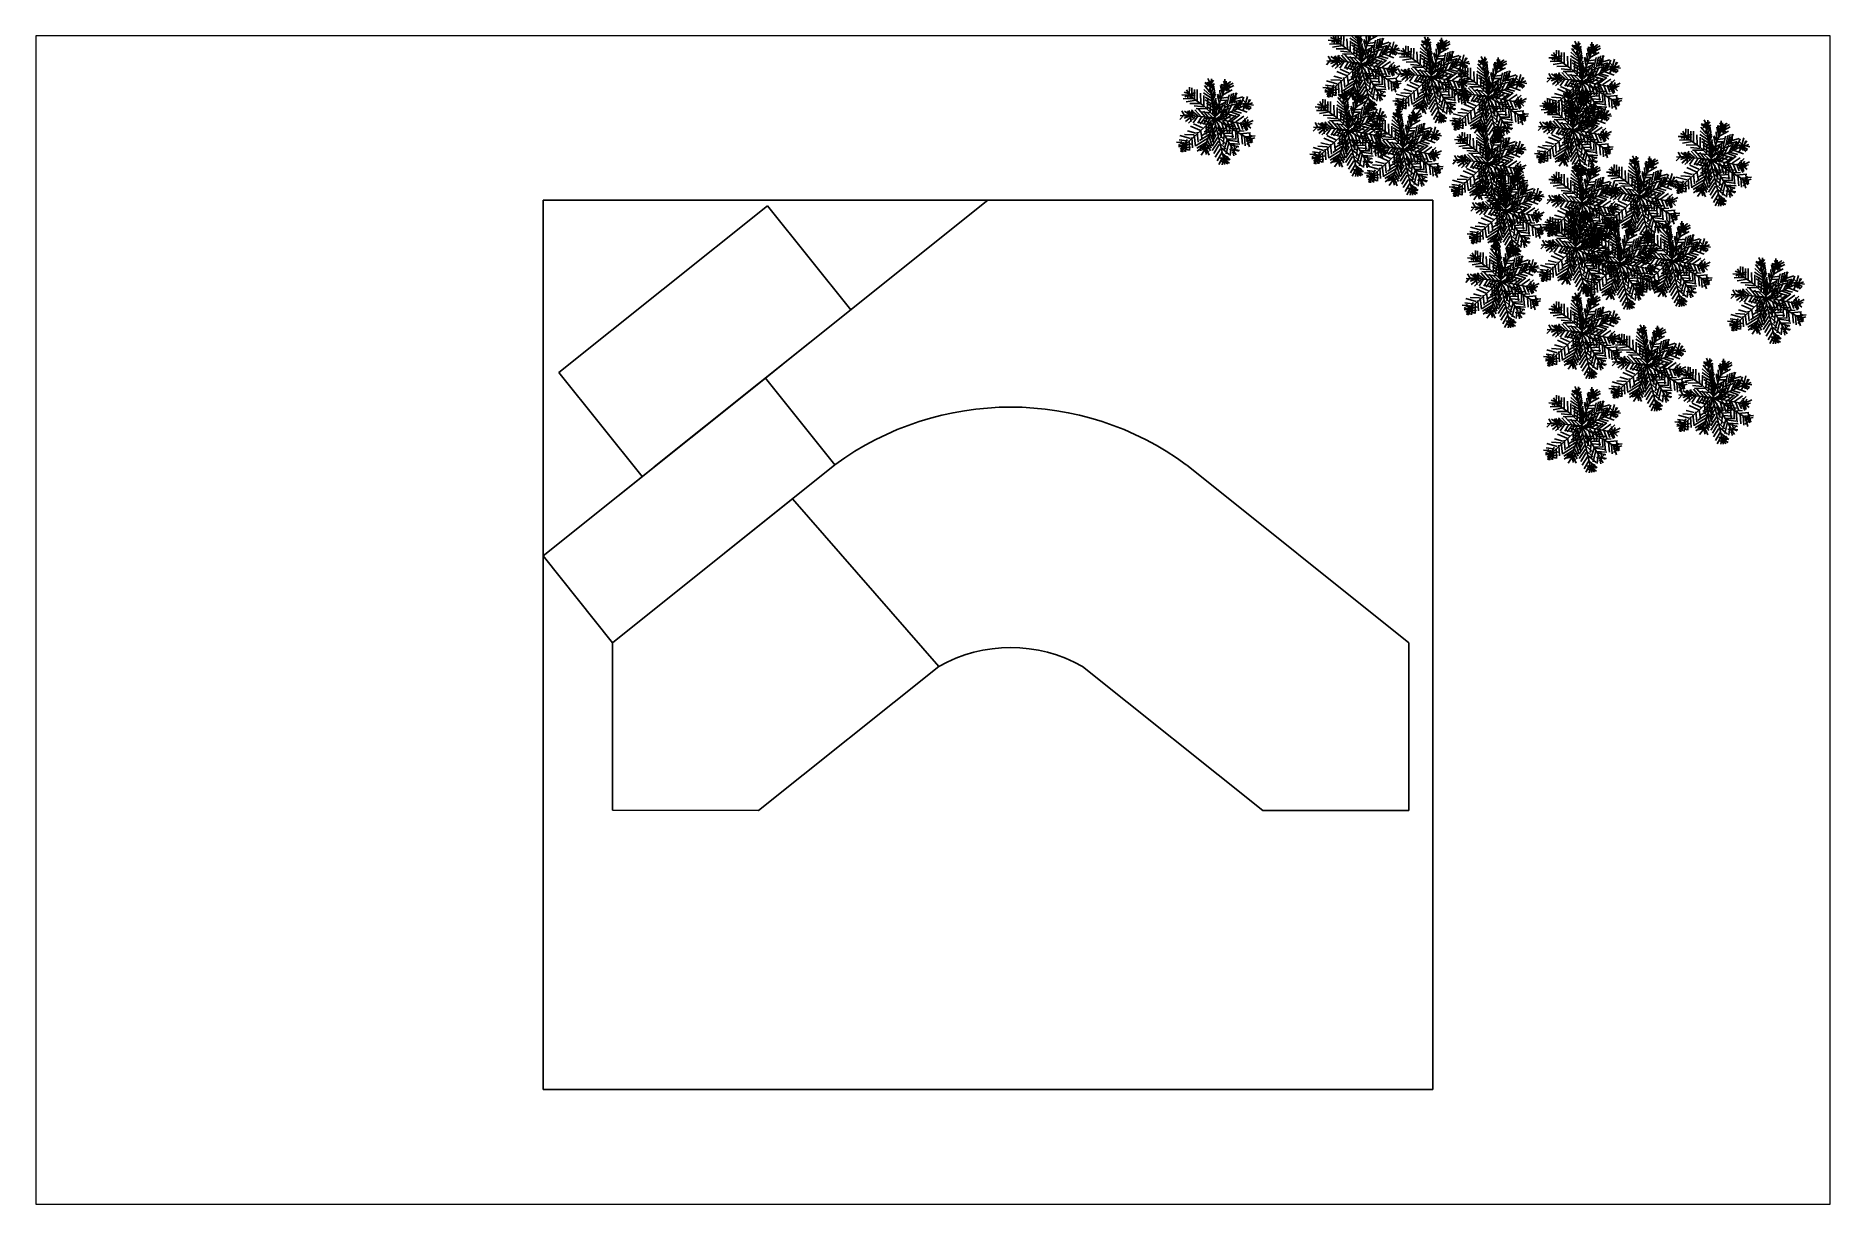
# Paper-space layout 'Layout2' of a CAD drawing. Header units: millimetres. Extents: x 0 to 403, y -7 to 256.
# The model-space entities are those that its viewports show. They can reach past a viewport. Long polylines and large blocks are cut down to what shows.
import ezdxf

# ---------------------------------------------------------------- set-up
doc = ezdxf.new("R2010")
doc.units = ezdxf.units.MM

# ---------------------------------------------------------------- blocks, each defined once
blk = doc.blocks.new('JEF', base_point=(7.91, 19.88))
for p, q in [((4.42, 22.92), (4.11, 23.52)), ((4.47, 22.82), (4.51, 23.83)), ((4.83, 22.62), (4.81, 23.78)), ((5.14, 22.33), (5.17, 23.54)), ((5.49, 22.03), (5.52, 23.54)), ((7.19, 22.82), (6.37, 23.56)), ((6.47, 24.06), (7.19, 23.17)), ((7.12, 24.28), (6.51, 24.47)), ((7.23, 23.83), (6.56, 24.37)), ((7.22, 24.43), (6.62, 23.81)), ((7.27, 24.18), (6.9, 24.98)), ((7.23, 23.72), (6.91, 24.53)), ((7.18, 23.72), (7.04, 23.22)), ((7.12, 24.08), (7.77, 24.29)), ((7.17, 24.08), (7.61, 24.74)), ((7.18, 23.67), (7.21, 24.68)), ((7.18, 23.62), (7.62, 24.18)), ((7.8, 19.9), (7.18, 23.72)), ((7.22, 24.33), (7.63, 23.68)), ((7.25, 22.77), (7.68, 24.03)), ((7.74, 23.38), (7.3, 22.36)), ((7.32, 24.33), (7.36, 24.94)), ((7.63, 24.03), (7.74, 23.38)), ((7.68, 24.03), (7.63, 24.03)), ((7.8, 20.16), (9.24, 24.06)), ((8.52, 22.08), (8.44, 23.44)), ((8.53, 24.05), (8.81, 22.79)), ((9.29, 24.01), (8.64, 23.75)), ((8.86, 22.69), (8.68, 24.25)), ((9.19, 24.01), (8.68, 24.2)), ((9.29, 23.96), (8.79, 23.85)), ((9.29, 23.91), (8.84, 23.6)), ((9.12, 24.87), (8.86, 22.69)), ((8.91, 22.9), (10.05, 23.52)), ((8.93, 24.61), (9.34, 23.91)), ((10.25, 24.08), (9.1, 23.45)), ((9.19, 23.76), (9.12, 24.87)), ((9.14, 24.16), (9.65, 23.41)), ((9.24, 24.01), (9.5, 23.41)), ((9.34, 24.01), (9.28, 24.62)), ((9.29, 24.11), (9.78, 24.53)), ((9.29, 23.91), (10.19, 24.38)), ((9.29, 23.91), (9.8, 23.92)), ((9.29, 23.86), (9.35, 23.31)), ((9.34, 24.06), (9.88, 24.58)), ((4.47, 22.82), (3.51, 22.85)), ((5.09, 22.38), (3.67, 22.35)), ((3.81, 23.21), (4.62, 22.92)), ((4.42, 22.87), (3.92, 22.61)), ((5.39, 22.18), (4.08, 21.96)), ((4.37, 22.92), (4.23, 22.31)), ((4.42, 22.92), (4.78, 22.37)), ((4.47, 22.92), (4.97, 23.03)), ((4.47, 22.87), (4.93, 22.68)), ((6.41, 21.39), (4.47, 22.77)), ((4.54, 21.71), (5.9, 21.74)), ((4.62, 22.92), (4.58, 22.32)), ((4.62, 22.92), (5.27, 23.14)), ((4.72, 22.92), (5.23, 22.63)), ((6.36, 21.29), (5.1, 21.42)), ((5.36, 21.07), (6.72, 21.04)), ((6, 21.74), (5.93, 23.05)), ((7.3, 22.47), (6.33, 23.1)), ((6.36, 21.39), (6.39, 22.75)), ((7.85, 19.96), (6.41, 21.39)), ((7.46, 22.01), (6.54, 22.55)), ((7.42, 21.66), (6.55, 22.2)), ((7.52, 21.26), (6.71, 21.75)), ((6.82, 21.05), (6.9, 22.41)), ((7.53, 20.81), (6.87, 21.25)), ((7.18, 20.65), (7.26, 21.81)), ((7.4, 22.37), (7.84, 23.18)), ((7.9, 22.98), (7.41, 21.76)), ((7.53, 21.11), (7.96, 22.17)), ((7.54, 20.35), (7.57, 21.41)), ((7.57, 21.66), (7.96, 22.43)), ((7.64, 20.46), (8.07, 21.52)), ((7.7, 19.65), (12.15, 21.69)), ((7.72, 21.67), (7.84, 20.31)), ((7.75, 19.9), (10.48, 22.42)), ((8.04, 20.82), (7.86, 22.22)), ((8.18, 21.37), (7.91, 21.97)), ((8.03, 20.97), (9.13, 21.54)), ((8.62, 22.14), (8.15, 22.93)), ((8.15, 22.73), (8.43, 21.53)), ((8.24, 20.42), (8.48, 21.38)), ((8.38, 21.48), (9.33, 22)), ((8.5, 20.07), (9.04, 21.03)), ((8.52, 22.13), (9.37, 22.15)), ((8.88, 21.79), (8.59, 20.88)), ((9.62, 22.56), (8.66, 22.44)), ((8.74, 20.83), (9.8, 21.1)), ((8.75, 20.22), (9.29, 21.04)), ((9.04, 21.14), (9.17, 22.15)), ((9.24, 21.29), (10.44, 21.66)), ((9.25, 20.53), (9.54, 21.4)), ((9.66, 22.86), (9.38, 21.54)), ((9.55, 20.59), (10.09, 21.71)), ((9.62, 22.56), (9.62, 22.56)), ((9.68, 21.75), (11.19, 22.18)), ((9.73, 21.85), (9.96, 22.97)), ((10.48, 22.47), (9.87, 22.51)), ((10.43, 22.47), (9.88, 22.06)), ((10.03, 22.06), (10.26, 23.07)), ((10.53, 22.47), (10.06, 22.97)), ((10.43, 22.52), (10.13, 21.91)), ((10.15, 20.85), (10.69, 21.92)), ((10.28, 22.27), (10.67, 23.13)), ((10.38, 22.27), (11.43, 22.59)), ((10.38, 22.47), (10.39, 21.81)), ((10.5, 21.06), (11.14, 22.18)), ((10.53, 22.27), (10.52, 23.13)), ((11.14, 22.13), (10.75, 21.07)), ((10.8, 21.02), (12.02, 20.58)), ((11.05, 21.32), (11.58, 22.54)), ((11.8, 21.59), (11.15, 21.68)), ((11.35, 21.38), (12.22, 20.99)), ((11.44, 22.19), (11.95, 21.64)), ((12.1, 21.69), (11.45, 21.73)), ((11.46, 20.83), (11.8, 21.59)), ((11.75, 21.59), (12.04, 22.65)), ((11.75, 21.59), (12.51, 21.2)), ((11.75, 21.59), (11.96, 20.99)), ((11.85, 21.59), (12.22, 20.99)), ((12, 21.54), (12.71, 21.81)), ((12, 21.64), (12.81, 21.5)), ((12.05, 21.69), (12.45, 22.25)), ((12.1, 21.69), (12.29, 22.25)), ((12.51, 21.2), (12.17, 20.89)), ((3.81, 20.24), (3.27, 19.67)), ((7.65, 19.75), (3.29, 15.79)), ((3.31, 20.18), (4.47, 20.1)), ((3.92, 20.09), (3.5, 20.79)), ((4.67, 20.15), (3.81, 20.24)), ((4.52, 20.1), (3.82, 19.83)), ((4.57, 20.25), (3.85, 20.74)), ((4.87, 20.1), (3.98, 19.38)), ((4.08, 19.49), (4.72, 20.1)), ((4.62, 20.15), (4.16, 20.55)), ((5.13, 20.11), (4.26, 20.75)), ((4.62, 20.05), (4.26, 20.75)), ((5.38, 20.11), (4.39, 19.19)), ((4.77, 20.25), (4.41, 20.8)), ((4.62, 20.15), (4.91, 20.91)), ((7.75, 19.85), (4.62, 20.15)), ((4.63, 19.85), (4.73, 19.55)), ((5.86, 18.26), (4.64, 18.79)), ((4.67, 20.2), (5.22, 20.26)), ((4.67, 20.15), (4.69, 19.35)), ((4.71, 20.81), (5.63, 20.12)), ((4.72, 20.1), (5.07, 20.66)), ((4.72, 20.2), (5.13, 19.71)), ((5.58, 20.07), (4.99, 19.2)), ((6.21, 18.57), (5.04, 19.1)), ((6.14, 19.87), (5.21, 20.92)), ((6.13, 20.03), (5.6, 19.16)), ((5.66, 20.98), (6.54, 19.98)), ((6.71, 19.03), (5.69, 19.31)), ((6.49, 19.88), (5.9, 19.06)), ((5.92, 20.63), (7.34, 20.5)), ((6.99, 19.89), (6.32, 20.73)), ((6.89, 19.89), (6.35, 19.02)), ((7.06, 19.29), (6.35, 19.53)), ((6.41, 15.7), (7.85, 19.96)), ((7.42, 18.74), (6.42, 18.02)), ((7.6, 19.8), (6.59, 19.78)), ((6.66, 18.98), (6.73, 17.72)), ((7.25, 19.94), (6.71, 18.88)), ((7.46, 19.14), (6.72, 18.52)), ((6.78, 20.59), (7.5, 19.9)), ((6.98, 17.92), (7.06, 19.29)), ((7.3, 19.54), (7.32, 18.48)), ((7.5, 19.8), (7.62, 18.94)), ((7.92, 18.95), (7.53, 18.03)), ((7.75, 19.7), (7.86, 19.1)), ((7.8, 19.8), (11.85, 19.02)), ((7.8, 19.75), (10.09, 15.86)), ((12.49, 16.96), (7.85, 19.75)), ((7.86, 19.15), (8.95, 14.48)), ((7.86, 19.1), (7.86, 19.15)), ((7.89, 20.26), (8.59, 20.77)), ((8.02, 18.65), (8.9, 17.81)), ((8.2, 20.01), (9.32, 19.68)), ((8.21, 19.61), (8.9, 20.18)), ((8.24, 20.52), (9.45, 20.54)), ((8.27, 19.11), (8.34, 18.15)), ((8.36, 19.51), (9.46, 20.24)), ((8.65, 20.12), (9.92, 19.84)), ((8.67, 19.31), (9.04, 18.01)), ((8.82, 19.47), (9.54, 18.67)), ((8.92, 19.52), (10.01, 20.25)), ((9.08, 19.02), (10.08, 19.04)), ((9.45, 17.97), (9.18, 18.87)), ((9.25, 20.43), (10.57, 20.05)), ((9.42, 19.38), (9.89, 18.43)), ((10.52, 20.15), (9.47, 19.33)), ((9.48, 18.77), (10.49, 18.79)), ((9.85, 20.65), (10.92, 20.26)), ((9.87, 19.44), (10.25, 18.18)), ((9.93, 19.39), (11.07, 20.26)), ((10.1, 20.8), (11.27, 20.47)), ((10.13, 19.34), (10.65, 18.24)), ((10.53, 19.35), (11.58, 20.07)), ((10.68, 19.25), (11.11, 18.15)), ((11.09, 19.26), (11.46, 18.36)), ((11.19, 19.11), (12.08, 19.98)), ((11.29, 19.06), (11.85, 18.97)), ((12, 19.07), (11.35, 18.66)), ((12.1, 19.17), (11.44, 19.51)), ((11.8, 18.97), (11.44, 19.31)), ((11.49, 19.06), (11.91, 18.16)), ((11.8, 19.02), (11.68, 19.77)), ((11.75, 19.02), (11.71, 18.46)), ((11.75, 18.97), (12.65, 19.13)), ((11.75, 19.12), (11.91, 18.36)), ((12.4, 18.93), (11.75, 19.12)), ((11.8, 19.07), (12.8, 19.54)), ((11.85, 18.87), (12.14, 19.63)), ((11.85, 19.07), (12.06, 18.27)), ((11.9, 19.02), (12.46, 18.53)), ((3.93, 16.56), (2.82, 16.69)), ((3.63, 16.15), (3.07, 16.39)), ((4.17, 16.87), (3.16, 17)), ((3.88, 16.26), (3.17, 16.7)), ((4.62, 17.18), (3.26, 17.56)), ((3.93, 16.21), (3.37, 16.85)), ((3.58, 16.15), (3.77, 16.71)), ((3.83, 16.21), (4.22, 17.07)), ((3.83, 16.21), (4.74, 16.47)), ((3.86, 17.72), (5.07, 17.64)), ((4.18, 16.61), (4, 15.45)), ((5.32, 17.89), (4.25, 18.18)), ((4.48, 16.92), (4.5, 15.61)), ((4.82, 17.33), (4.9, 15.97)), ((5.3, 16.18), (5.12, 17.64)), ((6.89, 17.22), (5.39, 16.28)), ((6.7, 16.71), (5.45, 15.93)), ((6.55, 16.35), (5.51, 15.53)), ((5.52, 18), (5.64, 16.69)), ((5.79, 16.9), (7.08, 17.72)), ((6.14, 17.05), (5.96, 18.31)), ((6.46, 15.65), (6, 16.34)), ((7.28, 18.23), (6.13, 17.56)), ((6.41, 15.7), (6.4, 16.35)), ((6.46, 15.75), (7.16, 16.37)), ((6.65, 16.66), (7.22, 15.56)), ((6.85, 16.91), (7.32, 15.91)), ((7.41, 16.27), (7.04, 17.57)), ((7.18, 17.78), (7.66, 16.63)), ((7.98, 18.29), (7.34, 17.33)), ((7.38, 18.23), (7.65, 17.18)), ((7.99, 17.69), (7.45, 16.72)), ((8.2, 17.34), (7.46, 16.17)), ((7.47, 18.64), (7.79, 17.59)), ((8.26, 16.84), (7.47, 15.61)), ((7.68, 15.22), (8.37, 16.39)), ((8.09, 18.04), (8.91, 17.15)), ((9.17, 16.5), (8.25, 17.34)), ((8.31, 16.69), (9.28, 15.8)), ((8.44, 17.65), (8.53, 18.41)), ((8.53, 18.51), (9.34, 18.47)), ((8.69, 18.11), (8.6, 17.25)), ((8.74, 18.26), (9.9, 18.18)), ((8.87, 16.4), (9, 17.61)), ((8.95, 17.81), (10.1, 17.88)), ((9.41, 16.96), (9.03, 15.79)), ((9.1, 17.51), (10.26, 17.43)), ((9.29, 15.19), (9.62, 16.66)), ((9.41, 17.11), (10.62, 17.13)), ((9.52, 16.96), (10.73, 16.78)), ((9.7, 17.87), (9.69, 18.53)), ((9.72, 16.51), (11.04, 16.43)), ((9.79, 18.43), (10.85, 18.5)), ((10.94, 16.08), (9.88, 16.36)), ((10.11, 17.27), (10.05, 18.28)), ((10.44, 15.72), (10.23, 16.47)), ((10.4, 18.09), (11.61, 18.16)), ((10.51, 17.99), (10.52, 17.18)), ((10.88, 16.63), (10.76, 17.89)), ((11.06, 17.79), (12.42, 17.92)), ((11.27, 17.7), (11.39, 16.44)), ((11.67, 17.45), (11.75, 16.24)), ((11.83, 17.41), (13.03, 17.53)), ((12.69, 17.02), (11.89, 16.85)), ((11.93, 17.26), (12.69, 16.87)), ((11.93, 17.26), (12.3, 16.1)), ((12.64, 16.97), (11.94, 16.4)), ((12.54, 17.01), (12.13, 17.41)), ((12.29, 17.01), (12.58, 17.62)), ((12.49, 16.96), (12.32, 17.82)), ((12.39, 17.11), (12.99, 17.27)), ((12.39, 17.06), (12.7, 16.66)), ((12.39, 17.01), (12.55, 16.56)), ((3.58, 16.15), (3.08, 16.14)), ((3.63, 16.2), (3.39, 15.44)), ((3.53, 16.1), (3.6, 15.39)), ((4.14, 16.21), (3.63, 16.15)), ((3.63, 16.2), (3.85, 15.5)), ((3.63, 16.1), (4.4, 15.66)), ((3.73, 16.1), (4.64, 16.02)), ((6.57, 15.65), (5.8, 16.09)), ((6.46, 15.8), (5.81, 15.64)), ((6.46, 15.65), (6.02, 15.03)), ((6.51, 15.85), (6.73, 15.1)), ((6.56, 15.7), (7.06, 15.96)), ((7.08, 15), (6.61, 16)), ((6.66, 15.8), (6.97, 15.4)), ((8.53, 15.83), (7.84, 14.76)), ((8.1, 14.27), (8.74, 15.39)), ((8.8, 14.73), (8.31, 13.82)), ((9.21, 14.23), (8.5, 14.68)), ((8.5, 14.27), (9.11, 14.08)), ((8.57, 15.99), (9.65, 15.1)), ((8.9, 14.43), (8.77, 13.77)), ((9.81, 14.4), (8.84, 15.19)), ((8.9, 14.48), (9.72, 13.99)), ((8.91, 14.23), (9.5, 14.84)), ((9.01, 14.33), (9.07, 13.78)), ((9.01, 14.13), (9.47, 13.89)), ((9.16, 14.13), (9.1, 14.94)), ((9.11, 14.28), (9.66, 14.44)), ((9.47, 13.89), (9.11, 14.28)), ((9.5, 14.84), (9.21, 14.23)), ((10.24, 15.66), (9.69, 15.75)), ((9.93, 16.06), (9.8, 14.95)), ((10.39, 15.67), (10.05, 15.31)), ((10.09, 15.81), (10.56, 15.06)), ((10.14, 15.81), (11, 15.63)), ((10.14, 15.81), (10.9, 15.52)), ((10.14, 15.66), (10.26, 14.91)), ((10.24, 15.61), (10.84, 16.23))]:
    blk.add_line(p, q)
blk = doc.blocks.new('A$C78D24237')
blk.add_blockref('JEF', (0, 0))

msp = doc.modelspace()

# ---------------------------------------------------------------- linework, layer by layer
for p, q in [((1498.7, 2244.1), (3498.7, 2244.1)), ((1498.7, 244.1), (1498.7, 2244.1)), ((1498.7, 2244.1), (1498.7, 1444.1)), ((1498.7, 1444.1), (2498.7, 2244.1)), ((1534.3, 1856.7), (2002.8, 2231.6)), ((2002.8, 2231.6), (2190.2, 1997.3)), ((3498.7, 2244.1), (3498.7, 244.1)), ((2217.3, 2019), (1748.7, 1644.1)), ((1998.7, 1844.1), (2076.8, 1906.6)), ((1721.7, 1622.5), (1534.3, 1856.7)), ((1498.7, 1444.1), (1998.7, 1844.1)), ((1998.7, 1844.1), (2154.9, 1648.9)), ((2154.9, 1648.9), (1654.9, 1248.9)), ((2944.8, 1648.9), (3444.8, 1248.9)), ((1654.9, 1248.9), (2059.7, 1572.8)), ((2059.7, 1572.8), (2388.1, 1195.3)), ((1498.7, 1444.1), (1654.9, 1248.9)), ((1654.9, 1248.9), (1654.9, 872.3)), ((3444.8, 1248.9), (3444.8, 871.7)), ((2388.1, 1195.3), (1983.1, 871.7)), ((2711.5, 1195.3), (3116.6, 871.7)), ((1654.9, 872.3), (1983.1, 871.7)), ((3444.8, 871.7), (3116.6, 871.7)), ((3498.7, 244.1), (1498.7, 244.1))]:
    msp.add_line(p, q)
for centre, radius, start, end in [((2549.8, 1113.3), 665.5, 53.5976, 126.4024), ((2549.8, 910.9), 327.2, 60.3806, 119.6194)]:
    msp.add_arc(centre, radius, start, end)

# ---------------------------------------------------------------- block references
at = {"xscale": 17.30510722351347, "yscale": 17.30510722351347, "zscale": 17.30510722351347}
for p in [(3340, 2552.5), (3497.3, 2523), (3835.7, 2513.2), (3625.1, 2478.8), (3010.7, 2429.6), (3310.5, 2402.8), (3815.8, 2404.7), (3433.4, 2360.9), (4126.5, 2336.3), (3623.9, 2329.1), (3965.4, 2255.9), (3664.4, 2223.3), (3835.7, 2239.6), (3821.8, 2138.2), (3921, 2104.2), (4038, 2110.4), (3653.3, 2063), (4249.4, 2026.9), (3835.7, 1947.9), (3982.7, 1875.5), (4131.4, 1800.9), (3835.7, 1737)]:
    msp.add_blockref('A$C78D24237', p, dxfattribs=at)

psp = doc.layouts.new('Layout2')

# ---------------------------------------------------------------- viewports
at = {"layer": '0'}
psp.add_viewport(center=(201.75, 124.81), size=(403.36, 262.7314), view_center_point=(2375.23, 1299.99), view_height=2627.3144, dxfattribs=at)

doc.saveas('drawing.dxf')
